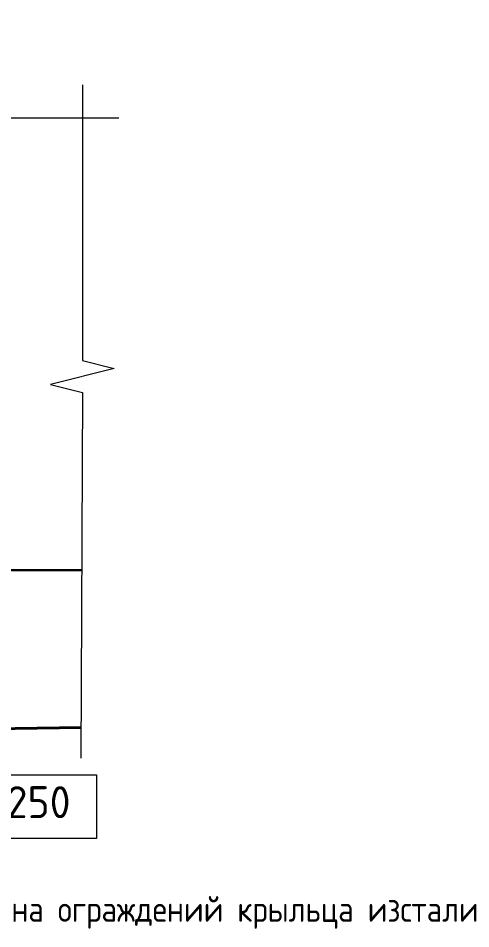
# Model space of a CAD drawing. Header units: millimetres. Extents: x 504091 to 2165846, y 135022 to 442887.
# Drawn here: x 890394 to 893935, y 295506 to 302626 of the extents above; entities that cross this region are included whole.
import ezdxf
from ezdxf import colors
from ezdxf.entities.mleader import LeaderData, LeaderLine
from ezdxf.math import Vec2, Vec3

# ---------------------------------------------------------------- set-up
doc = ezdxf.new("R2010")
doc.units = ezdxf.units.MM
for name, color, linetype, lineweight in [('+АР_Вспомогательная', 7, 'Continuous', 9), ('Рамка', 130, 'Continuous', 20), ('Рамка @ 100', 130, 'Continuous', 20)]:
    doc.layers.add(name, color=color, linetype=linetype, lineweight=lineweight)
for name, color, linetype in [('PDF _Аннотация', 7, 'Continuous'), ('PDF _Линии', 7, 'Continuous'), ('PDF _Текст', 7, 'Continuous')]:
    doc.layers.add(name, color=color, linetype=linetype)
doc.styles.add('GOST 2.304_new', font='isocpeur.ttf', dxfattribs={"width": 0.9, "oblique": 15})
doc.styles.add('GOST Common_6', font='GOST_Common.ttf', dxfattribs={"width": 0.9, "height": 200})
doc.styles.add('PDF GOST Common', font='GOST_Common.ttf')

# ---------------------------------------------------------------- blocks, each defined once
blk = doc.blocks.new('*U5151')
at = {"layer": 'Рамка @ 100', "color": 7}
ml = blk.add_multileader_mtext('Standard', dxfattribs=at)
ml.set_content('Существующая монолитная\\Pж/б плита основания', color=7, style='GOST 2.304_new')
ml.set_leader_properties(color=253)
ml.build(insert=Vec2(0, 0))
ml.multileader.update_dxf_attribs({"text_left_attachment_type": 6, "text_right_attachment_type": 6, "dogleg_length": 2, "arrow_head_size": 300, "scale": 100})
ctx = ml.context
ctx.base_point, ctx.scale, ctx.char_height, ctx.arrow_head_size, ctx.landing_gap_size, ctx.plane_origin = Vec3(959527.9, 302264.6), 100, 300, 300, 200, Vec3(964011.6, 302489.8)
ctx.left_attachment, ctx.right_attachment, ctx.text_align_type = 6, 6, 1
notes = []
notes.append((ctx, [(1, (1, 1, 0), (963963, 302264.6), (-1, 0), 200, [(0, [(963988.6, 302410.4)], 0, [])])]))
ctx.mtext.insert, ctx.mtext.width, ctx.mtext.alignment, ctx.mtext.flow_direction = Vec3(961645.4, 302624.6), 4249.26, 2, 5
for ctx, leaders in notes:
    for number, flags, end, landing, length, lines in leaders:
        leader = LeaderData()
        leader.index, (leader.has_last_leader_line, leader.has_dogleg_vector, leader.attachment_direction) = number, flags
        leader.last_leader_point, leader.dogleg_vector, leader.dogleg_length = Vec3(end), Vec3(landing), length
        for number, points, colour, breaks in lines:
            line = LeaderLine()
            line.index, line.vertices, line.color, line.breaks = number, Vec3.list(points), colors.encode_raw_color(colour), breaks
            leader.lines.append(line)
        ctx.leaders.append(leader)

msp = doc.modelspace()

# ---------------------------------------------------------------- linework, layer by layer
at = {"layer": '+АР_Вспомогательная', "color": 7, "linetype": 'Continuous', "ltscale": 50}
for points in [[(883952.3909, 301846.7685), (887520.8398, 301846.7685), (887583.3398, 302096.7685), (887708.3398, 301596.7685), (887770.8398, 301846.7685), (891182.0832, 301846.7685)], [(890896.0781, 302104.031), (890896.0781, 299947.9102), (891146.0781, 299885.4102), (890646.0781, 299760.4102), (890896.0781, 299697.9102), (890883.3082, 296839.1761)]]:
    msp.add_lwpolyline(points, dxfattribs=at)
at = {"layer": 'PDF _Аннотация', "lineweight": 20}
msp.add_lwpolyline([(891005.8473, 296710.0154), (891005.8473, 296210.5679), (889706.4373, 296210.5679), (889706.4373, 296710.0154)], close=True, dxfattribs=at)
at = {"layer": 'PDF _Линии', "lineweight": 30, "ltscale": 96.897667}
msp.add_lwpolyline([(887331.9453, 298309.9405), (890892.0679, 298309.9405)], dxfattribs=at)
at = {"layer": 'PDF _Линии', "lineweight": 30}
for points in [[(890888.5058, 297077.0597), (889503.2722, 297057.0891), (885410.3421, 296942.8088), (884224.1842, 296932.8201)], [(889499.0396, 297061.3217), (890888.522, 297082.6346)]]:
    msp.add_lwpolyline(points, dxfattribs=at)

# ---------------------------------------------------------------- block references
at = {"layer": 'Рамка', "lineweight": 20}
msp.add_blockref('*U5151', (0, 0), dxfattribs=at)

# ---------------------------------------------------------------- texts
at = {"layer": 'PDF _Текст', "attachment_point": 4}
for s, insert, char_height, style in [('-1,250', (889940.9572, 296466.6007), 250.00066, 'PDF GOST Common'), ('Замена ограждений крыльца изстали высотой 1200 мм поручни', (889835.1378, 295632.744), 200, 'GOST Common_6')]:
    msp.add_mtext(s, dxfattribs=dict(at, insert=insert, char_height=char_height, style=style))

doc.saveas('drawing.dxf')
